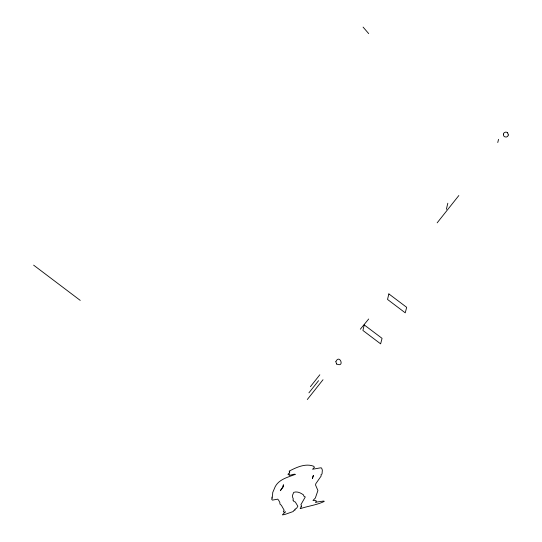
<?xml version="1.0" encoding="UTF-8"?>
<svg xmlns="http://www.w3.org/2000/svg" width="542" height="542" viewBox="0 0 542 542"><rect width="100%" height="100%" fill="white"/><g stroke="black" fill="none" stroke-linecap="round" stroke-linejoin="round"><path stroke-width="0.81" d="M508.349 134.951L507.658 132.858M335.844 361.731L336.602 364M335.864 361.602C339.563 353.587 345.2 367.991 336.589 363.987M503.369 134.206C503.606 132.234 506.357 131.374 507.664 132.871M503.376 134.172C502.637 137.37 507.949 138.285 508.335 135.039M446.344 209.347L447.821 203.23M497.766 142.539L498.538 139.328M437.157 222.85L458.837 195.54M310.403 386.676L319.834 374.786M308.906 392.848L318.56 380.687M307.294 399.529L323.012 379.725M360.322 329.224L368.689 319.001M33.624 265.153L80.243 300.397M363.086 27.1L368.702 33.618M289.638 472.678L287.877 474.318L289.408 474.054L288.981 474.548L289.252 475.422L294.15 474.196L295.343 474.352C287.429 477.434 277.484 479.589 274.333 488.735L272.741 492.454L272.49 496.35L271.915 497.156C272.89 497.658 270.973 498.294 272.219 497.929L271.745 499.494L272.497 500.117L277.775 499.148L278.805 500.53L279.841 502.468L279.936 503.999L281.393 505.34L284.204 510.286L283.283 511.343L284.049 512.386L285.431 511.797L282.362 514.873L284.55 514.568L293.303 511.485C292.863 510.239 296.399 510.313 294.712 509.412L296.698 508.125L297.863 506.221L295.302 501.994L293.764 501.425L293.581 500.49L292.863 500.171L293.324 499.06L292.538 496.973L292.592 495.144L293.717 492.353C297.158 491.093 300.912 492.949 303.628 495.029L303.716 496.018L305.275 496.967L300.878 504.704L301.481 505.476L300.993 506.675L301.488 506.668L300.173 508.443L300.525 508.606C308.296 505.964 316.501 505.124 324.001 501.546L324.224 501.228L323.357 501.072L315.546 502.231L316.135 501.967L316.101 500.625L312.978 500.49L315.336 498.057L317.917 490.537L315.525 484.975L315.844 483.66L321.169 476.012L321.04 474.67L322.036 473.938L322.348 470.11L321.596 468.01L320.512 467.834L312.571 469.257L314.482 467.184L313.5 466.181C305.288 463.085 296.325 467.441 289.116 471.154L289.767 471.56L289.638 472.678M283.364 484.907L282.274 487.786L280.322 490.706L283.5 486.594L283.364 484.907M313.357 475.463L312.429 478.43L313.357 475.463M364.244 324.929L362.91 330.451L380.626 343.852L382.063 338.344L364.244 324.929M388.865 293.913L387.523 299.435L405.24 312.842L406.676 307.328L388.865 293.913"/></g></svg>
